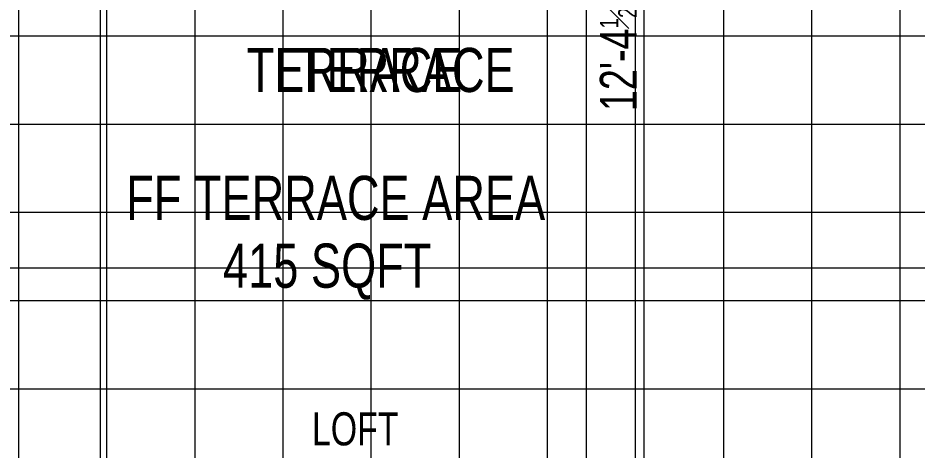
# Model space of a CAD drawing. Header units: inches. Extents: x 3365147 to 3374664, y 1380917 to 1384908.
# Drawn here: x 3371827.6 to 3371950.1, y 1383568.5 to 1383627.3 of the extents above; entities that cross this region are included whole.
import ezdxf
from ezdxf.enums import TextEntityAlignment as Align

# ---------------------------------------------------------------- set-up
doc = ezdxf.new("R2010")
doc.units = ezdxf.units.IN
doc.header["$LTSCALE"] = 18
doc.header["$MEASUREMENT"] = 0
doc.header["$PDSIZE"] = -1
doc.linetypes.add('CENTER', pattern=[50.79999999999998, 31.75, -6.349999999999998, 6.349999999999998, -6.349999999999998])
doc.linetypes.add('CONTINOUS', pattern=[0])
for name, color, linetype, lineweight in [('Area Text', 1, 'Continuous', 9), ('DIM-03_BC', 1, 'Continuous', 9), ('ELECTRICAL-CEILING-TEXT_ROOM_BC', 2, 'Continuous', 9), ('GRID LINE-00_BC', 9, 'CENTER', 9), ('GRID LINE-TEXT_BC', 2, 'CONTINOUS', 15), ('INTERIOR-FLOORING TILE-04_BC', 199, 'Continuous', 13), ('TEXT-00_ROOM_BC', 232, 'Continuous', 25), ('TEXT-02 _BC', 3, 'CONTINOUS', 18)]:
    doc.layers.add(name, color=color, linetype=linetype, lineweight=lineweight)
doc.styles.add('DIM_BC', font='swisscl.ttf')
doc.styles.add('WD Room text', font='swisscl.ttf')
doc.dimstyles.new('DIM_BC', dxfattribs={"dimtxt": 4, "dimasz": 2, "dimexe": 4.5, "dimexo": 0, "dimgap": 1, "dimtad": 1, "dimdec": 4, "dimzin": 3, "dimdsep": 46, "dimlunit": 4, "dimtxsty": 'DIM_BC', "dimblk": 'ARCHTICK', "dimcen": 0.0625, "dimdle": 0.25, "dimse1": 1, "dimse2": 1, "dimclrd": 7, "dimclre": 4, "dimclrt": 256, "dimadec": 0, "dimazin": 0, "dimtfac": 0.5, "dimtdec": 4, "dimtix": 1, "dimtofl": 0, "dimtmove": 2, "dimatfit": 2, "dimfxl": 0, "dimfrac": 1, "dimtolj": 1, "dimtzin": 1, "dimlwd": -1, "dimarcsym": 0})

# ---------------------------------------------------------------- blocks, each defined once
blk = doc.blocks.new('ARCHTICK')
at = {"color": 0, "const_width": 0.15}
blk.add_lwpolyline([(-0.5, -0.5), (0.5, 0.5)], dxfattribs=at)
blk = doc.blocks.new('*D907')
at = {"layer": 'Defpoints', "color": 0, "transparency": 16777216}
for p in [(3371912.903930355, 1383696.871897448), (3371934.903930333, 1383696.871897448), (3371883.528930333, 1383548.344473195)]:
    blk.add_point(p, dxfattribs=at)
at = {"layer": 'DIM-03_BC', "color": 7, "linetype": 'Continuous', "transparency": 16777216}
blk.add_line((3371912.903930355, 1383548.094473195), (3371912.903930355, 1383697.121897448), dxfattribs=at)
at = {"layer": 'DIM-03_BC', "color": 7, "transparency": 16777216, "xscale": 2, "yscale": 2, "zscale": 2}
for p, rotation in [((3371912.903930355, 1383696.871897448), 90), ((3371912.903930355, 1383548.344473195), 270)]:
    blk.add_blockref('ARCHTICK', p, dxfattribs=dict(at, rotation=rotation))
at = {"layer": 'DIM-03_BC', "transparency": 16777216, "insert": (3371909.394100734, 1383622.60818532), "char_height": 5, "attachment_point": 5, "rotation": 90, "style": 'DIM_BC'}
blk.add_mtext('\\A1;12\'-4{\\H0.5x;\\S1#2;}"', dxfattribs=at)
blk = doc.blocks.new('_ArchTick')
at = {"color": 0, "linetype": 'ByBlock', "const_width": 0.15}
blk.add_lwpolyline([(-0.5, -0.5), (0.5, 0.5)], dxfattribs=at)
blk = doc.blocks.new('*U446')
at = {"linetype": 'CENTER', "ltscale": 0.1}
blk.add_line((1.110223024625157e-16, 0), (10.51656835569302, 0), dxfattribs=at)
at = {"layer": 'GRID LINE-TEXT_BC', "style": 'DIM_BC'}
blk.add_attdef('AA', text='', height=0.2, dxfattribs=at).set_placement((-0.2141686873997627, 0), align=Align.MIDDLE_CENTER)
blk = doc.blocks.new('*U613')
at = {"linetype": 'CENTER', "ltscale": 0.1}
blk.add_line((1.110223024625157e-16, 0), (25.47780267974587, 0), dxfattribs=at)
at = {"layer": 'GRID LINE-TEXT_BC', "style": 'DIM_BC'}
blk.add_attdef('AA', text='', height=0.2, rotation=90.0000000000445, dxfattribs=at).set_placement((-0.2141686873997627, 0), align=Align.MIDDLE_CENTER)
blk = doc.blocks.new('*U608')
at = {"linetype": 'CENTER', "ltscale": 0.1}
blk.add_line((1.110223024625157e-16, 0), (25.47780267974587, 0), dxfattribs=at)
at = {"layer": 'GRID LINE-TEXT_BC', "style": 'DIM_BC'}
blk.add_attdef('AA', text='', height=0.2, rotation=90.0000000000445, dxfattribs=at).set_placement((-0.2141686873997627, 0), align=Align.MIDDLE_CENTER)

msp = doc.modelspace()

# ---------------------------------------------------------------- hatches: boundary and pattern name
at = {"layer": 'INTERIOR-FLOORING TILE-04_BC'}
h = msp.add_hatch(dxfattribs=at)
h.set_pattern_fill('_USER', color=256, scale=12, double=1, pattern_type=0)
h.set_pattern_definition([(0, (3371983.758662552, 1383696.871897448), (0, 12), []), (90, (3371983.758662552, 1383696.871897448), (-12, 7.347880794884119e-16), [])])
h.paths.add_polyline_path([(3371710.758665606, 1383383.343369881), (3371710.758664667, 1383495.836168481), (3371716.749006038, 1383495.842259876), (3371716.739854222, 1383504.84225057), (3371710.758664667, 1383504.836168481), (3371710.775137144, 1383588.844473196), (3371803.758664668, 1383588.815425879), (3371803.758664668, 1383696.871897447), (3371983.758662552, 1383696.87189775), (3371983.758662553, 1383528.817049251), (3371921.508664683, 1383528.830761072), (3371921.508664683, 1383548.358185318), (3371834.323107929, 1383548.344473194), (3371834.323107932, 1383383.345582907)])

# ---------------------------------------------------------------- block references
at = {"layer": 'GRID LINE-00_BC', "xscale": 39.37007874015748, "yscale": 39.37007874015748, "zscale": 39.37007874015748, "rotation": 270}
for name, p in [('*U613', (3371838.823114314, 1383780.556592743)), ('*U608', (3371905.008667772, 1383780.556592743))]:
    msp.add_blockref(name, p, dxfattribs=at)
at = {"layer": 'GRID LINE-00_BC', "xscale": 39.37007874015748, "yscale": 39.37007874015748, "zscale": 39.37007874015748}
msp.add_blockref('*U446', (3371606.949991824, 1383593.344545741), dxfattribs=at)

# ---------------------------------------------------------------- texts
at = {"layer": 'Area Text', "insert": (3371869.096994408, 1383597.798480865), "char_height": 6, "attachment_point": 4, "style": 'WD Room text'}
for s in ['\\pi-26.71101;FF TERRACE AREA  \\P\\pi-0.94168; ', '\\P\\pi-15.23394; 415 SQFT']:
    msp.add_mtext(s, dxfattribs=at)
at = {"layer": 'ELECTRICAL-CEILING-TEXT_ROOM_BC', "insert": (3371872.266631823, 1383615.203035783), "char_height": 6, "attachment_point": 4, "style": 'DIM_BC'}
msp.add_mtext('\\pi-13.46855;TERRACE \\P\\pi-0.94168; ', dxfattribs=at)
at = {"layer": 'INTERIOR-FLOORING TILE-04_BC', "insert": (3371879.380366927, 1383615.203035783), "char_height": 6, "attachment_point": 4, "style": 'DIM_BC'}
msp.add_mtext('\\pi-13.46855;TERRACE \\P\\pi-0.94168; ', dxfattribs=at)
at = {"layer": 'TEXT-00_ROOM_BC', "insert": (3371872.266631823, 1383615.203035783), "char_height": 6, "attachment_point": 4, "style": 'WD Room text'}
msp.add_mtext('\\pi-13.46855;TERRACE \\P\\pi-0.94168; ', dxfattribs=at)
at = {"layer": 'TEXT-02 _BC', "insert": (3371867.680880024, 1383567.637942871), "char_height": 4.5, "attachment_point": 4, "style": 'DIM_BC'}
msp.add_mtext('LOFT \\PPROVISION  ', dxfattribs=at)

# ---------------------------------------------------------------- dimensions: what is measured, and where the dimension line sits
at = {"layer": 'DIM-03_BC', "transparency": 33554687}
dim = msp.add_linear_dim(base=(3371912.903930355, 1383696.871897448), p1=(3371883.528930331, 1383548.344473195), p2=(3371934.903930332, 1383696.871897448), angle=90, dimstyle='DIM_BC', override={"dimtxt": 5, "dimdec": 1, "dimpost": '\\X', "dimfxl": 0.1, "dimfxlon": 1, "dimarcsym": 1}, dxfattribs=at)
dim.commit()
dim.dimension.update_dxf_attribs({"geometry": '*D907', "text_midpoint": (3371909.394100734, 1383622.60818532)})

doc.saveas('drawing.dxf')
